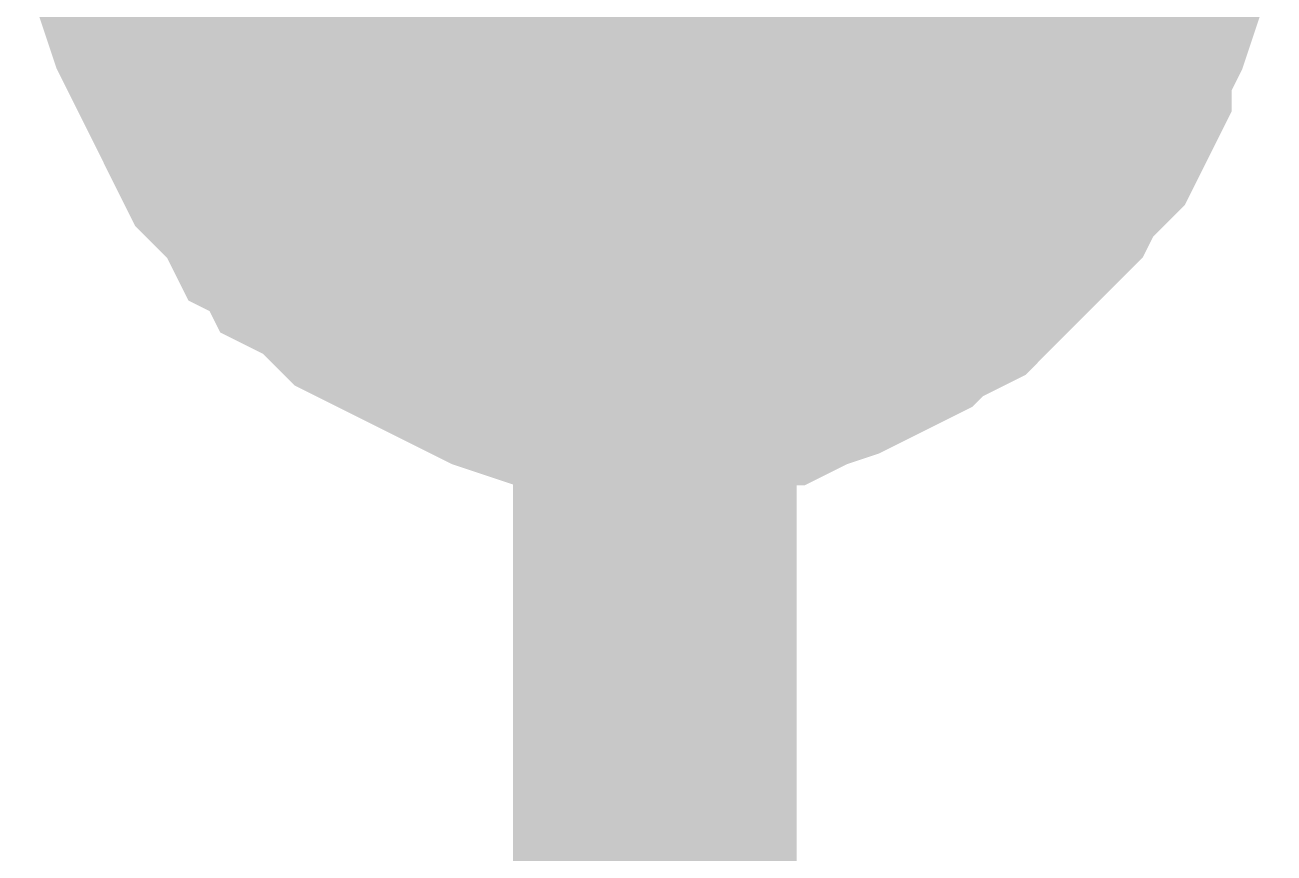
# Model space of a CAD drawing. Header units: inches. Extents: x 0 to 594, y 0 to 420.
# Drawn here: x 196.842 to 198.161, y 253.955 to 254.829 of the extents above; entities that cross this region are included whole.
import ezdxf

# ---------------------------------------------------------------- set-up
doc = ezdxf.new("R2010")
doc.units = ezdxf.units.IN
doc.layers.add('Sheet', color=255, linetype='Continuous')

msp = doc.modelspace()

# ---------------------------------------------------------------- linework, layer by layer
at = {"layer": 'Sheet'}
msp.add_lwpolyline([(197.246, 255, 0.508, 0.508, 1), (197.754, 255, 0.508, 0.508, 1)], format="xyseb", close=True, dxfattribs=at)
for points in [[(197.5072, 254.4817, 0.2997, 0.2997, 0), (197.4848, 254.4817, 0.2997, 0.2997, 0), (197.4512, 254.4817, 0.2997, 0.2997, 0), (197.4288, 254.4929, 0.2997, 0.2997, 0), (197.4064, 254.4929, 0.2997, 0.2997, 0), (197.3841, 254.4929, 0.2997, 0.2997, 0), (197.3505, 254.5041, 0.2997, 0.2997, 0), (197.3281, 254.5153, 0.2997, 0.2997, 0), (197.3057, 254.5265, 0.2997, 0.2997, 0), (197.2833, 254.5376, 0.2997, 0.2997, 0), (197.2609, 254.5488, 0.2997, 0.2997, 0), (197.2385, 254.56, 0.2997, 0.2997, 0), (197.2161, 254.5712, 0.2997, 0.2997, 0), (197.2049, 254.5824, 0.2997, 0.2997, 0), (197.1825, 254.6048, 0.2997, 0.2997, 0), (197.1601, 254.616, 0.2997, 0.2997, 0), (197.1489, 254.6384, 0.2997, 0.2997, 0), (197.1265, 254.6496, 0.2997, 0.2997, 0), (197.1153, 254.672, 0.2997, 0.2997, 0), (197.0929, 254.6944, 0.2997, 0.2997, 0), (197.0817, 254.7056, 0.2997, 0.2997, 0), (197.0705, 254.728, 0.2997, 0.2997, 0), (197.0593, 254.7504, 0.2997, 0.2997, 0), (197.0481, 254.7728, 0.2997, 0.2997, 0), (197.0369, 254.7952, 0.2997, 0.2997, 0), (197.0257, 254.8176, 0.2997, 0.2997, 0), (197.0145, 254.84, 0.2997, 0.2997, 0), (197.0033, 254.8736, 0.2997, 0.2997, 0), (197.0033, 254.896, 0.2997, 0.2997, 0), (197.0033, 254.9184, 0.2997, 0.2997, 0), (196.9921, 254.9408, 0.2997, 0.2997, 0), (196.9921, 254.9744, 0.2997, 0.2997, 0), (196.9921, 254.9968, 0.2997, 0.2997, 0)], [(197.5072, 254.4817, 0.2997, 0.2997, 0), (197.4848, 254.4817, 0.2997, 0.2997, 0), (197.4512, 254.4817, 0.2997, 0.2997, 0), (197.4288, 254.4929, 0.2997, 0.2997, 0), (197.4064, 254.4929, 0.2997, 0.2997, 0), (197.3841, 254.4929, 0.2997, 0.2997, 0), (197.3505, 254.5041, 0.2997, 0.2997, 0), (197.3281, 254.5153, 0.2997, 0.2997, 0), (197.3057, 254.5265, 0.2997, 0.2997, 0), (197.2833, 254.5376, 0.2997, 0.2997, 0), (197.2609, 254.5488, 0.2997, 0.2997, 0), (197.2385, 254.56, 0.2997, 0.2997, 0), (197.2161, 254.5712, 0.2997, 0.2997, 0), (197.2049, 254.5824, 0.2997, 0.2997, 0), (197.1825, 254.6048, 0.2997, 0.2997, 0), (197.1601, 254.616, 0.2997, 0.2997, 0), (197.1489, 254.6384, 0.2997, 0.2997, 0), (197.1265, 254.6496, 0.2997, 0.2997, 0), (197.1153, 254.672, 0.2997, 0.2997, 0), (197.0929, 254.6944, 0.2997, 0.2997, 0), (197.0817, 254.7056, 0.2997, 0.2997, 0), (197.0705, 254.728, 0.2997, 0.2997, 0), (197.0593, 254.7504, 0.2997, 0.2997, 0), (197.0481, 254.7728, 0.2997, 0.2997, 0), (197.0369, 254.7952, 0.2997, 0.2997, 0), (197.0257, 254.8176, 0.2997, 0.2997, 0), (197.0145, 254.84, 0.2997, 0.2997, 0), (197.0033, 254.8736, 0.2997, 0.2997, 0), (197.0033, 254.896, 0.2997, 0.2997, 0), (197.0033, 254.9184, 0.2997, 0.2997, 0), (196.9921, 254.9408, 0.2997, 0.2997, 0), (196.9921, 254.9744, 0.2997, 0.2997, 0), (196.9921, 254.9968, 0.2997, 0.2997, 0)], [(197.5072, 254.4817, 0.2997, 0.2997, 0), (197.4848, 254.4817, 0.2997, 0.2997, 0), (197.4512, 254.4817, 0.2997, 0.2997, 0), (197.4288, 254.4929, 0.2997, 0.2997, 0), (197.4064, 254.4929, 0.2997, 0.2997, 0), (197.3841, 254.4929, 0.2997, 0.2997, 0), (197.3505, 254.5041, 0.2997, 0.2997, 0), (197.3281, 254.5153, 0.2997, 0.2997, 0), (197.3057, 254.5265, 0.2997, 0.2997, 0), (197.2833, 254.5376, 0.2997, 0.2997, 0), (197.2609, 254.5488, 0.2997, 0.2997, 0), (197.2385, 254.56, 0.2997, 0.2997, 0), (197.2161, 254.5712, 0.2997, 0.2997, 0), (197.2049, 254.5824, 0.2997, 0.2997, 0), (197.1825, 254.6048, 0.2997, 0.2997, 0), (197.1601, 254.616, 0.2997, 0.2997, 0), (197.1489, 254.6384, 0.2997, 0.2997, 0), (197.1265, 254.6496, 0.2997, 0.2997, 0), (197.1153, 254.672, 0.2997, 0.2997, 0), (197.0929, 254.6944, 0.2997, 0.2997, 0), (197.0817, 254.7056, 0.2997, 0.2997, 0), (197.0705, 254.728, 0.2997, 0.2997, 0), (197.0593, 254.7504, 0.2997, 0.2997, 0), (197.0481, 254.7728, 0.2997, 0.2997, 0), (197.0369, 254.7952, 0.2997, 0.2997, 0), (197.0257, 254.8176, 0.2997, 0.2997, 0), (197.0145, 254.84, 0.2997, 0.2997, 0), (197.0033, 254.8736, 0.2997, 0.2997, 0), (197.0033, 254.896, 0.2997, 0.2997, 0), (197.0033, 254.9184, 0.2997, 0.2997, 0), (196.9921, 254.9408, 0.2997, 0.2997, 0), (196.9921, 254.9744, 0.2997, 0.2997, 0), (196.9921, 254.9968, 0.2997, 0.2997, 0)], [(197.5072, 254.4817, 0.2997, 0.2997, 0), (197.4848, 254.4817, 0.2997, 0.2997, 0), (197.4512, 254.4817, 0.2997, 0.2997, 0), (197.4288, 254.4929, 0.2997, 0.2997, 0), (197.4064, 254.4929, 0.2997, 0.2997, 0), (197.3841, 254.4929, 0.2997, 0.2997, 0), (197.3505, 254.5041, 0.2997, 0.2997, 0), (197.3281, 254.5153, 0.2997, 0.2997, 0), (197.3057, 254.5265, 0.2997, 0.2997, 0), (197.2833, 254.5376, 0.2997, 0.2997, 0), (197.2609, 254.5488, 0.2997, 0.2997, 0), (197.2385, 254.56, 0.2997, 0.2997, 0), (197.2161, 254.5712, 0.2997, 0.2997, 0), (197.2049, 254.5824, 0.2997, 0.2997, 0), (197.1825, 254.6048, 0.2997, 0.2997, 0), (197.1601, 254.616, 0.2997, 0.2997, 0), (197.1489, 254.6384, 0.2997, 0.2997, 0), (197.1265, 254.6496, 0.2997, 0.2997, 0), (197.1153, 254.672, 0.2997, 0.2997, 0), (197.0929, 254.6944, 0.2997, 0.2997, 0), (197.0817, 254.7056, 0.2997, 0.2997, 0), (197.0705, 254.728, 0.2997, 0.2997, 0), (197.0593, 254.7504, 0.2997, 0.2997, 0), (197.0481, 254.7728, 0.2997, 0.2997, 0), (197.0369, 254.7952, 0.2997, 0.2997, 0), (197.0257, 254.8176, 0.2997, 0.2997, 0), (197.0145, 254.84, 0.2997, 0.2997, 0), (197.0033, 254.8736, 0.2997, 0.2997, 0), (197.0033, 254.896, 0.2997, 0.2997, 0), (197.0033, 254.9184, 0.2997, 0.2997, 0), (196.9921, 254.9408, 0.2997, 0.2997, 0), (196.9921, 254.9744, 0.2997, 0.2997, 0), (196.9921, 254.9968, 0.2997, 0.2997, 0)], [(197.5072, 254.4817, 0.2997, 0.2997, 0), (197.4848, 254.4817, 0.2997, 0.2997, 0), (197.4512, 254.4817, 0.2997, 0.2997, 0), (197.4288, 254.4929, 0.2997, 0.2997, 0), (197.4064, 254.4929, 0.2997, 0.2997, 0), (197.3841, 254.4929, 0.2997, 0.2997, 0), (197.3505, 254.5041, 0.2997, 0.2997, 0), (197.3281, 254.5153, 0.2997, 0.2997, 0), (197.3057, 254.5265, 0.2997, 0.2997, 0), (197.2833, 254.5376, 0.2997, 0.2997, 0), (197.2609, 254.5488, 0.2997, 0.2997, 0), (197.2385, 254.56, 0.2997, 0.2997, 0), (197.2161, 254.5712, 0.2997, 0.2997, 0), (197.2049, 254.5824, 0.2997, 0.2997, 0), (197.1825, 254.6048, 0.2997, 0.2997, 0), (197.1601, 254.616, 0.2997, 0.2997, 0), (197.1489, 254.6384, 0.2997, 0.2997, 0), (197.1265, 254.6496, 0.2997, 0.2997, 0), (197.1153, 254.672, 0.2997, 0.2997, 0), (197.0929, 254.6944, 0.2997, 0.2997, 0), (197.0817, 254.7056, 0.2997, 0.2997, 0), (197.0705, 254.728, 0.2997, 0.2997, 0), (197.0593, 254.7504, 0.2997, 0.2997, 0), (197.0481, 254.7728, 0.2997, 0.2997, 0), (197.0369, 254.7952, 0.2997, 0.2997, 0), (197.0257, 254.8176, 0.2997, 0.2997, 0), (197.0145, 254.84, 0.2997, 0.2997, 0), (197.0033, 254.8736, 0.2997, 0.2997, 0), (197.0033, 254.896, 0.2997, 0.2997, 0), (197.0033, 254.9184, 0.2997, 0.2997, 0), (196.9921, 254.9408, 0.2997, 0.2997, 0), (196.9921, 254.9744, 0.2997, 0.2997, 0), (196.9921, 254.9968, 0.2997, 0.2997, 0)], [(197.5072, 254.4817, 0.2997, 0.2997, 0), (197.4848, 254.4817, 0.2997, 0.2997, 0), (197.4512, 254.4817, 0.2997, 0.2997, 0), (197.4288, 254.4929, 0.2997, 0.2997, 0), (197.4064, 254.4929, 0.2997, 0.2997, 0), (197.3841, 254.4929, 0.2997, 0.2997, 0), (197.3505, 254.5041, 0.2997, 0.2997, 0), (197.3281, 254.5153, 0.2997, 0.2997, 0), (197.3057, 254.5265, 0.2997, 0.2997, 0), (197.2833, 254.5376, 0.2997, 0.2997, 0), (197.2609, 254.5488, 0.2997, 0.2997, 0), (197.2385, 254.56, 0.2997, 0.2997, 0), (197.2161, 254.5712, 0.2997, 0.2997, 0), (197.2049, 254.5824, 0.2997, 0.2997, 0), (197.1825, 254.6048, 0.2997, 0.2997, 0), (197.1601, 254.616, 0.2997, 0.2997, 0), (197.1489, 254.6384, 0.2997, 0.2997, 0), (197.1265, 254.6496, 0.2997, 0.2997, 0), (197.1153, 254.672, 0.2997, 0.2997, 0), (197.0929, 254.6944, 0.2997, 0.2997, 0), (197.0817, 254.7056, 0.2997, 0.2997, 0), (197.0705, 254.728, 0.2997, 0.2997, 0), (197.0593, 254.7504, 0.2997, 0.2997, 0), (197.0481, 254.7728, 0.2997, 0.2997, 0), (197.0369, 254.7952, 0.2997, 0.2997, 0), (197.0257, 254.8176, 0.2997, 0.2997, 0), (197.0145, 254.84, 0.2997, 0.2997, 0), (197.0033, 254.8736, 0.2997, 0.2997, 0), (197.0033, 254.896, 0.2997, 0.2997, 0), (197.0033, 254.9184, 0.2997, 0.2997, 0), (196.9921, 254.9408, 0.2997, 0.2997, 0), (196.9921, 254.9744, 0.2997, 0.2997, 0), (196.9921, 254.9968, 0.2997, 0.2997, 0)], [(197.5072, 254.4817, 0.2997, 0.2997, 0), (197.4848, 254.4817, 0.2997, 0.2997, 0), (197.4512, 254.4817, 0.2997, 0.2997, 0), (197.4288, 254.4929, 0.2997, 0.2997, 0), (197.4064, 254.4929, 0.2997, 0.2997, 0), (197.3841, 254.4929, 0.2997, 0.2997, 0), (197.3505, 254.5041, 0.2997, 0.2997, 0), (197.3281, 254.5153, 0.2997, 0.2997, 0), (197.3057, 254.5265, 0.2997, 0.2997, 0), (197.2833, 254.5376, 0.2997, 0.2997, 0), (197.2609, 254.5488, 0.2997, 0.2997, 0), (197.2385, 254.56, 0.2997, 0.2997, 0), (197.2161, 254.5712, 0.2997, 0.2997, 0), (197.2049, 254.5824, 0.2997, 0.2997, 0), (197.1825, 254.6048, 0.2997, 0.2997, 0), (197.1601, 254.616, 0.2997, 0.2997, 0), (197.1489, 254.6384, 0.2997, 0.2997, 0), (197.1265, 254.6496, 0.2997, 0.2997, 0), (197.1153, 254.672, 0.2997, 0.2997, 0), (197.0929, 254.6944, 0.2997, 0.2997, 0), (197.0817, 254.7056, 0.2997, 0.2997, 0), (197.0705, 254.728, 0.2997, 0.2997, 0), (197.0593, 254.7504, 0.2997, 0.2997, 0), (197.0481, 254.7728, 0.2997, 0.2997, 0), (197.0369, 254.7952, 0.2997, 0.2997, 0), (197.0257, 254.8176, 0.2997, 0.2997, 0), (197.0145, 254.84, 0.2997, 0.2997, 0), (197.0033, 254.8736, 0.2997, 0.2997, 0), (197.0033, 254.896, 0.2997, 0.2997, 0), (197.0033, 254.9184, 0.2997, 0.2997, 0), (196.9921, 254.9408, 0.2997, 0.2997, 0), (196.9921, 254.9744, 0.2997, 0.2997, 0), (196.9921, 254.9968, 0.2997, 0.2997, 0)], [(198.0112, 254.9968, 0.2997, 0.2997, 0), (198.0112, 254.9744, 0.2997, 0.2997, 0), (198.0112, 254.9408, 0.2997, 0.2997, 0), (198, 254.9184, 0.2997, 0.2997, 0), (198, 254.896, 0.2997, 0.2997, 0), (198, 254.8736, 0.2997, 0.2997, 0), (197.9888, 254.84, 0.2997, 0.2997, 0), (197.9776, 254.8176, 0.2997, 0.2997, 0), (197.9664, 254.7952, 0.2997, 0.2997, 0), (197.9664, 254.7728, 0.2997, 0.2997, 0), (197.9552, 254.7504, 0.2997, 0.2997, 0), (197.944, 254.728, 0.2997, 0.2997, 0), (197.9216, 254.7056, 0.2997, 0.2997, 0), (197.9104, 254.6944, 0.2997, 0.2997, 0), (197.8992, 254.672, 0.2997, 0.2997, 0), (197.8768, 254.6496, 0.2997, 0.2997, 0), (197.8656, 254.6384, 0.2997, 0.2997, 0), (197.8432, 254.616, 0.2997, 0.2997, 0), (197.832, 254.6048, 0.2997, 0.2997, 0), (197.8096, 254.5824, 0.2997, 0.2997, 0), (197.7872, 254.5712, 0.2997, 0.2997, 0), (197.7648, 254.56, 0.2997, 0.2997, 0), (197.7536, 254.5488, 0.2997, 0.2997, 0), (197.7312, 254.5376, 0.2997, 0.2997, 0), (197.7088, 254.5265, 0.2997, 0.2997, 0), (197.6864, 254.5153, 0.2997, 0.2997, 0), (197.6528, 254.5041, 0.2997, 0.2997, 0), (197.6304, 254.4929, 0.2997, 0.2997, 0), (197.608, 254.4929, 0.2997, 0.2997, 0), (197.5856, 254.4929, 0.2997, 0.2997, 0), (197.5632, 254.4817, 0.2997, 0.2997, 0), (197.5296, 254.4817, 0.2997, 0.2997, 0), (197.5072, 254.4817, 0.2997, 0.2997, 0)], [(198.0112, 254.9968, 0.2997, 0.2997, 0), (198.0112, 254.9744, 0.2997, 0.2997, 0), (198.0112, 254.9408, 0.2997, 0.2997, 0), (198, 254.9184, 0.2997, 0.2997, 0), (198, 254.896, 0.2997, 0.2997, 0), (198, 254.8736, 0.2997, 0.2997, 0), (197.9888, 254.84, 0.2997, 0.2997, 0), (197.9776, 254.8176, 0.2997, 0.2997, 0), (197.9664, 254.7952, 0.2997, 0.2997, 0), (197.9664, 254.7728, 0.2997, 0.2997, 0), (197.9552, 254.7504, 0.2997, 0.2997, 0), (197.944, 254.728, 0.2997, 0.2997, 0), (197.9216, 254.7056, 0.2997, 0.2997, 0), (197.9104, 254.6944, 0.2997, 0.2997, 0), (197.8992, 254.672, 0.2997, 0.2997, 0), (197.8768, 254.6496, 0.2997, 0.2997, 0), (197.8656, 254.6384, 0.2997, 0.2997, 0), (197.8432, 254.616, 0.2997, 0.2997, 0), (197.832, 254.6048, 0.2997, 0.2997, 0), (197.8096, 254.5824, 0.2997, 0.2997, 0), (197.7872, 254.5712, 0.2997, 0.2997, 0), (197.7648, 254.56, 0.2997, 0.2997, 0), (197.7536, 254.5488, 0.2997, 0.2997, 0), (197.7312, 254.5376, 0.2997, 0.2997, 0), (197.7088, 254.5265, 0.2997, 0.2997, 0), (197.6864, 254.5153, 0.2997, 0.2997, 0), (197.6528, 254.5041, 0.2997, 0.2997, 0), (197.6304, 254.4929, 0.2997, 0.2997, 0), (197.608, 254.4929, 0.2997, 0.2997, 0), (197.5856, 254.4929, 0.2997, 0.2997, 0), (197.5632, 254.4817, 0.2997, 0.2997, 0), (197.5296, 254.4817, 0.2997, 0.2997, 0), (197.5072, 254.4817, 0.2997, 0.2997, 0)], [(198.0112, 254.9968, 0.2997, 0.2997, 0), (198.0112, 254.9744, 0.2997, 0.2997, 0), (198.0112, 254.9408, 0.2997, 0.2997, 0), (198, 254.9184, 0.2997, 0.2997, 0), (198, 254.896, 0.2997, 0.2997, 0), (198, 254.8736, 0.2997, 0.2997, 0), (197.9888, 254.84, 0.2997, 0.2997, 0), (197.9776, 254.8176, 0.2997, 0.2997, 0), (197.9664, 254.7952, 0.2997, 0.2997, 0), (197.9664, 254.7728, 0.2997, 0.2997, 0), (197.9552, 254.7504, 0.2997, 0.2997, 0), (197.944, 254.728, 0.2997, 0.2997, 0), (197.9216, 254.7056, 0.2997, 0.2997, 0), (197.9104, 254.6944, 0.2997, 0.2997, 0), (197.8992, 254.672, 0.2997, 0.2997, 0), (197.8768, 254.6496, 0.2997, 0.2997, 0), (197.8656, 254.6384, 0.2997, 0.2997, 0), (197.8432, 254.616, 0.2997, 0.2997, 0), (197.832, 254.6048, 0.2997, 0.2997, 0), (197.8096, 254.5824, 0.2997, 0.2997, 0), (197.7872, 254.5712, 0.2997, 0.2997, 0), (197.7648, 254.56, 0.2997, 0.2997, 0), (197.7536, 254.5488, 0.2997, 0.2997, 0), (197.7312, 254.5376, 0.2997, 0.2997, 0), (197.7088, 254.5265, 0.2997, 0.2997, 0), (197.6864, 254.5153, 0.2997, 0.2997, 0), (197.6528, 254.5041, 0.2997, 0.2997, 0), (197.6304, 254.4929, 0.2997, 0.2997, 0), (197.608, 254.4929, 0.2997, 0.2997, 0), (197.5856, 254.4929, 0.2997, 0.2997, 0), (197.5632, 254.4817, 0.2997, 0.2997, 0), (197.5296, 254.4817, 0.2997, 0.2997, 0), (197.5072, 254.4817, 0.2997, 0.2997, 0)], [(197.5072, 254.9968, 0.2997, 0.2997, 0), (197.5072, 249.9909, 0.2997, 0.2997, 0)], [(198.0112, 254.9968, 0.2997, 0.2997, 0), (198.0112, 254.9744, 0.2997, 0.2997, 0), (198.0112, 254.9408, 0.2997, 0.2997, 0), (198, 254.9184, 0.2997, 0.2997, 0), (198, 254.896, 0.2997, 0.2997, 0), (198, 254.8736, 0.2997, 0.2997, 0), (197.9888, 254.84, 0.2997, 0.2997, 0), (197.9776, 254.8176, 0.2997, 0.2997, 0), (197.9664, 254.7952, 0.2997, 0.2997, 0), (197.9664, 254.7728, 0.2997, 0.2997, 0), (197.9552, 254.7504, 0.2997, 0.2997, 0), (197.944, 254.728, 0.2997, 0.2997, 0), (197.9216, 254.7056, 0.2997, 0.2997, 0), (197.9104, 254.6944, 0.2997, 0.2997, 0), (197.8992, 254.672, 0.2997, 0.2997, 0), (197.8768, 254.6496, 0.2997, 0.2997, 0), (197.8656, 254.6384, 0.2997, 0.2997, 0), (197.8432, 254.616, 0.2997, 0.2997, 0), (197.832, 254.6048, 0.2997, 0.2997, 0), (197.8096, 254.5824, 0.2997, 0.2997, 0), (197.7872, 254.5712, 0.2997, 0.2997, 0), (197.7648, 254.56, 0.2997, 0.2997, 0), (197.7536, 254.5488, 0.2997, 0.2997, 0), (197.7312, 254.5376, 0.2997, 0.2997, 0), (197.7088, 254.5265, 0.2997, 0.2997, 0), (197.6864, 254.5153, 0.2997, 0.2997, 0), (197.6528, 254.5041, 0.2997, 0.2997, 0), (197.6304, 254.4929, 0.2997, 0.2997, 0), (197.608, 254.4929, 0.2997, 0.2997, 0), (197.5856, 254.4929, 0.2997, 0.2997, 0), (197.5632, 254.4817, 0.2997, 0.2997, 0), (197.5296, 254.4817, 0.2997, 0.2997, 0), (197.5072, 254.4817, 0.2997, 0.2997, 0)], [(198.0112, 254.9968, 0.2997, 0.2997, 0), (198.0112, 254.9744, 0.2997, 0.2997, 0), (198.0112, 254.9408, 0.2997, 0.2997, 0), (198, 254.9184, 0.2997, 0.2997, 0), (198, 254.896, 0.2997, 0.2997, 0), (198, 254.8736, 0.2997, 0.2997, 0), (197.9888, 254.84, 0.2997, 0.2997, 0), (197.9776, 254.8176, 0.2997, 0.2997, 0), (197.9664, 254.7952, 0.2997, 0.2997, 0), (197.9664, 254.7728, 0.2997, 0.2997, 0), (197.9552, 254.7504, 0.2997, 0.2997, 0), (197.944, 254.728, 0.2997, 0.2997, 0), (197.9216, 254.7056, 0.2997, 0.2997, 0), (197.9104, 254.6944, 0.2997, 0.2997, 0), (197.8992, 254.672, 0.2997, 0.2997, 0), (197.8768, 254.6496, 0.2997, 0.2997, 0), (197.8656, 254.6384, 0.2997, 0.2997, 0), (197.8432, 254.616, 0.2997, 0.2997, 0), (197.832, 254.6048, 0.2997, 0.2997, 0), (197.8096, 254.5824, 0.2997, 0.2997, 0), (197.7872, 254.5712, 0.2997, 0.2997, 0), (197.7648, 254.56, 0.2997, 0.2997, 0), (197.7536, 254.5488, 0.2997, 0.2997, 0), (197.7312, 254.5376, 0.2997, 0.2997, 0), (197.7088, 254.5265, 0.2997, 0.2997, 0), (197.6864, 254.5153, 0.2997, 0.2997, 0), (197.6528, 254.5041, 0.2997, 0.2997, 0), (197.6304, 254.4929, 0.2997, 0.2997, 0), (197.608, 254.4929, 0.2997, 0.2997, 0), (197.5856, 254.4929, 0.2997, 0.2997, 0), (197.5632, 254.4817, 0.2997, 0.2997, 0), (197.5296, 254.4817, 0.2997, 0.2997, 0), (197.5072, 254.4817, 0.2997, 0.2997, 0)], [(198.0112, 254.9968, 0.2997, 0.2997, 0), (198.0112, 254.9744, 0.2997, 0.2997, 0), (198.0112, 254.9408, 0.2997, 0.2997, 0), (198, 254.9184, 0.2997, 0.2997, 0), (198, 254.896, 0.2997, 0.2997, 0), (198, 254.8736, 0.2997, 0.2997, 0), (197.9888, 254.84, 0.2997, 0.2997, 0), (197.9776, 254.8176, 0.2997, 0.2997, 0), (197.9664, 254.7952, 0.2997, 0.2997, 0), (197.9664, 254.7728, 0.2997, 0.2997, 0), (197.9552, 254.7504, 0.2997, 0.2997, 0), (197.944, 254.728, 0.2997, 0.2997, 0), (197.9216, 254.7056, 0.2997, 0.2997, 0), (197.9104, 254.6944, 0.2997, 0.2997, 0), (197.8992, 254.672, 0.2997, 0.2997, 0), (197.8768, 254.6496, 0.2997, 0.2997, 0), (197.8656, 254.6384, 0.2997, 0.2997, 0), (197.8432, 254.616, 0.2997, 0.2997, 0), (197.832, 254.6048, 0.2997, 0.2997, 0), (197.8096, 254.5824, 0.2997, 0.2997, 0), (197.7872, 254.5712, 0.2997, 0.2997, 0), (197.7648, 254.56, 0.2997, 0.2997, 0), (197.7536, 254.5488, 0.2997, 0.2997, 0), (197.7312, 254.5376, 0.2997, 0.2997, 0), (197.7088, 254.5265, 0.2997, 0.2997, 0), (197.6864, 254.5153, 0.2997, 0.2997, 0), (197.6528, 254.5041, 0.2997, 0.2997, 0), (197.6304, 254.4929, 0.2997, 0.2997, 0), (197.608, 254.4929, 0.2997, 0.2997, 0), (197.5856, 254.4929, 0.2997, 0.2997, 0), (197.5632, 254.4817, 0.2997, 0.2997, 0), (197.5296, 254.4817, 0.2997, 0.2997, 0), (197.5072, 254.4817, 0.2997, 0.2997, 0)], [(198.0112, 254.9968, 0.2997, 0.2997, 0), (198.0112, 254.9744, 0.2997, 0.2997, 0), (198.0112, 254.9408, 0.2997, 0.2997, 0), (198, 254.9184, 0.2997, 0.2997, 0), (198, 254.896, 0.2997, 0.2997, 0), (198, 254.8736, 0.2997, 0.2997, 0), (197.9888, 254.84, 0.2997, 0.2997, 0), (197.9776, 254.8176, 0.2997, 0.2997, 0), (197.9664, 254.7952, 0.2997, 0.2997, 0), (197.9664, 254.7728, 0.2997, 0.2997, 0), (197.9552, 254.7504, 0.2997, 0.2997, 0), (197.944, 254.728, 0.2997, 0.2997, 0), (197.9216, 254.7056, 0.2997, 0.2997, 0), (197.9104, 254.6944, 0.2997, 0.2997, 0), (197.8992, 254.672, 0.2997, 0.2997, 0), (197.8768, 254.6496, 0.2997, 0.2997, 0), (197.8656, 254.6384, 0.2997, 0.2997, 0), (197.8432, 254.616, 0.2997, 0.2997, 0), (197.832, 254.6048, 0.2997, 0.2997, 0), (197.8096, 254.5824, 0.2997, 0.2997, 0), (197.7872, 254.5712, 0.2997, 0.2997, 0), (197.7648, 254.56, 0.2997, 0.2997, 0), (197.7536, 254.5488, 0.2997, 0.2997, 0), (197.7312, 254.5376, 0.2997, 0.2997, 0), (197.7088, 254.5265, 0.2997, 0.2997, 0), (197.6864, 254.5153, 0.2997, 0.2997, 0), (197.6528, 254.5041, 0.2997, 0.2997, 0), (197.6304, 254.4929, 0.2997, 0.2997, 0), (197.608, 254.4929, 0.2997, 0.2997, 0), (197.5856, 254.4929, 0.2997, 0.2997, 0), (197.5632, 254.4817, 0.2997, 0.2997, 0), (197.5296, 254.4817, 0.2997, 0.2997, 0), (197.5072, 254.4817, 0.2997, 0.2997, 0)], [(197.5072, 254.4817, 0.0991, 0.0991, 0), (197.4848, 254.4817, 0.0991, 0.0991, 0), (197.4512, 254.4817, 0.0991, 0.0991, 0), (197.4288, 254.4929, 0.0991, 0.0991, 0), (197.4064, 254.4929, 0.0991, 0.0991, 0), (197.3841, 254.4929, 0.0991, 0.0991, 0), (197.3505, 254.5041, 0.0991, 0.0991, 0), (197.3281, 254.5153, 0.0991, 0.0991, 0), (197.3057, 254.5265, 0.0991, 0.0991, 0), (197.2833, 254.5376, 0.0991, 0.0991, 0), (197.2609, 254.5488, 0.0991, 0.0991, 0), (197.2385, 254.56, 0.0991, 0.0991, 0), (197.2161, 254.5712, 0.0991, 0.0991, 0), (197.2049, 254.5824, 0.0991, 0.0991, 0), (197.1825, 254.6048, 0.0991, 0.0991, 0), (197.1601, 254.616, 0.0991, 0.0991, 0), (197.1489, 254.6384, 0.0991, 0.0991, 0), (197.1265, 254.6496, 0.0991, 0.0991, 0), (197.1153, 254.672, 0.0991, 0.0991, 0), (197.0929, 254.6944, 0.0991, 0.0991, 0), (197.0817, 254.7056, 0.0991, 0.0991, 0), (197.0705, 254.728, 0.0991, 0.0991, 0), (197.0593, 254.7504, 0.0991, 0.0991, 0), (197.0481, 254.7728, 0.0991, 0.0991, 0), (197.0369, 254.7952, 0.0991, 0.0991, 0), (197.0257, 254.8176, 0.0991, 0.0991, 0), (197.0145, 254.84, 0.0991, 0.0991, 0), (197.0033, 254.8736, 0.0991, 0.0991, 0), (197.0033, 254.896, 0.0991, 0.0991, 0)], [(197.5072, 254.4817, 0.0991, 0.0991, 0), (197.4848, 254.4817, 0.0991, 0.0991, 0), (197.4512, 254.4817, 0.0991, 0.0991, 0), (197.4288, 254.4929, 0.0991, 0.0991, 0), (197.4064, 254.4929, 0.0991, 0.0991, 0), (197.3841, 254.4929, 0.0991, 0.0991, 0), (197.3505, 254.5041, 0.0991, 0.0991, 0), (197.3281, 254.5153, 0.0991, 0.0991, 0), (197.3057, 254.5265, 0.0991, 0.0991, 0), (197.2833, 254.5376, 0.0991, 0.0991, 0), (197.2609, 254.5488, 0.0991, 0.0991, 0), (197.2385, 254.56, 0.0991, 0.0991, 0), (197.2161, 254.5712, 0.0991, 0.0991, 0), (197.2049, 254.5824, 0.0991, 0.0991, 0), (197.1825, 254.6048, 0.0991, 0.0991, 0), (197.1601, 254.616, 0.0991, 0.0991, 0), (197.1489, 254.6384, 0.0991, 0.0991, 0), (197.1265, 254.6496, 0.0991, 0.0991, 0), (197.1153, 254.672, 0.0991, 0.0991, 0), (197.0929, 254.6944, 0.0991, 0.0991, 0), (197.0817, 254.7056, 0.0991, 0.0991, 0), (197.0705, 254.728, 0.0991, 0.0991, 0), (197.0593, 254.7504, 0.0991, 0.0991, 0), (197.0481, 254.7728, 0.0991, 0.0991, 0), (197.0369, 254.7952, 0.0991, 0.0991, 0), (197.0257, 254.8176, 0.0991, 0.0991, 0), (197.0145, 254.84, 0.0991, 0.0991, 0), (197.0033, 254.8736, 0.0991, 0.0991, 0), (197.0033, 254.896, 0.0991, 0.0991, 0)], [(197.5072, 254.4817, 0.0991, 0.0991, 0), (197.4848, 254.4817, 0.0991, 0.0991, 0), (197.4512, 254.4817, 0.0991, 0.0991, 0), (197.4288, 254.4929, 0.0991, 0.0991, 0), (197.4064, 254.4929, 0.0991, 0.0991, 0), (197.3841, 254.4929, 0.0991, 0.0991, 0), (197.3505, 254.5041, 0.0991, 0.0991, 0), (197.3281, 254.5153, 0.0991, 0.0991, 0), (197.3057, 254.5265, 0.0991, 0.0991, 0), (197.2833, 254.5376, 0.0991, 0.0991, 0), (197.2609, 254.5488, 0.0991, 0.0991, 0), (197.2385, 254.56, 0.0991, 0.0991, 0), (197.2161, 254.5712, 0.0991, 0.0991, 0), (197.2049, 254.5824, 0.0991, 0.0991, 0), (197.1825, 254.6048, 0.0991, 0.0991, 0), (197.1601, 254.616, 0.0991, 0.0991, 0), (197.1489, 254.6384, 0.0991, 0.0991, 0), (197.1265, 254.6496, 0.0991, 0.0991, 0), (197.1153, 254.672, 0.0991, 0.0991, 0), (197.0929, 254.6944, 0.0991, 0.0991, 0), (197.0817, 254.7056, 0.0991, 0.0991, 0), (197.0705, 254.728, 0.0991, 0.0991, 0), (197.0593, 254.7504, 0.0991, 0.0991, 0), (197.0481, 254.7728, 0.0991, 0.0991, 0), (197.0369, 254.7952, 0.0991, 0.0991, 0), (197.0257, 254.8176, 0.0991, 0.0991, 0), (197.0145, 254.84, 0.0991, 0.0991, 0), (197.0033, 254.8736, 0.0991, 0.0991, 0), (197.0033, 254.896, 0.0991, 0.0991, 0)], [(197.5072, 254.4817, 0.0991, 0.0991, 0), (197.4848, 254.4817, 0.0991, 0.0991, 0), (197.4512, 254.4817, 0.0991, 0.0991, 0), (197.4288, 254.4929, 0.0991, 0.0991, 0), (197.4064, 254.4929, 0.0991, 0.0991, 0), (197.3841, 254.4929, 0.0991, 0.0991, 0), (197.3505, 254.5041, 0.0991, 0.0991, 0), (197.3281, 254.5153, 0.0991, 0.0991, 0), (197.3057, 254.5265, 0.0991, 0.0991, 0), (197.2833, 254.5376, 0.0991, 0.0991, 0), (197.2609, 254.5488, 0.0991, 0.0991, 0), (197.2385, 254.56, 0.0991, 0.0991, 0), (197.2161, 254.5712, 0.0991, 0.0991, 0), (197.2049, 254.5824, 0.0991, 0.0991, 0), (197.1825, 254.6048, 0.0991, 0.0991, 0), (197.1601, 254.616, 0.0991, 0.0991, 0), (197.1489, 254.6384, 0.0991, 0.0991, 0), (197.1265, 254.6496, 0.0991, 0.0991, 0), (197.1153, 254.672, 0.0991, 0.0991, 0), (197.0929, 254.6944, 0.0991, 0.0991, 0), (197.0817, 254.7056, 0.0991, 0.0991, 0), (197.0705, 254.728, 0.0991, 0.0991, 0), (197.0593, 254.7504, 0.0991, 0.0991, 0), (197.0481, 254.7728, 0.0991, 0.0991, 0), (197.0369, 254.7952, 0.0991, 0.0991, 0), (197.0257, 254.8176, 0.0991, 0.0991, 0), (197.0145, 254.84, 0.0991, 0.0991, 0), (197.0033, 254.8736, 0.0991, 0.0991, 0), (197.0033, 254.896, 0.0991, 0.0991, 0)], [(197.5072, 254.4817, 0.0991, 0.0991, 0), (197.4848, 254.4817, 0.0991, 0.0991, 0), (197.4512, 254.4817, 0.0991, 0.0991, 0), (197.4288, 254.4929, 0.0991, 0.0991, 0), (197.4064, 254.4929, 0.0991, 0.0991, 0), (197.3841, 254.4929, 0.0991, 0.0991, 0), (197.3505, 254.5041, 0.0991, 0.0991, 0), (197.3281, 254.5153, 0.0991, 0.0991, 0), (197.3057, 254.5265, 0.0991, 0.0991, 0), (197.2833, 254.5376, 0.0991, 0.0991, 0), (197.2609, 254.5488, 0.0991, 0.0991, 0), (197.2385, 254.56, 0.0991, 0.0991, 0), (197.2161, 254.5712, 0.0991, 0.0991, 0), (197.2049, 254.5824, 0.0991, 0.0991, 0), (197.1825, 254.6048, 0.0991, 0.0991, 0), (197.1601, 254.616, 0.0991, 0.0991, 0), (197.1489, 254.6384, 0.0991, 0.0991, 0), (197.1265, 254.6496, 0.0991, 0.0991, 0), (197.1153, 254.672, 0.0991, 0.0991, 0), (197.0929, 254.6944, 0.0991, 0.0991, 0), (197.0817, 254.7056, 0.0991, 0.0991, 0), (197.0705, 254.728, 0.0991, 0.0991, 0), (197.0593, 254.7504, 0.0991, 0.0991, 0), (197.0481, 254.7728, 0.0991, 0.0991, 0), (197.0369, 254.7952, 0.0991, 0.0991, 0), (197.0257, 254.8176, 0.0991, 0.0991, 0), (197.0145, 254.84, 0.0991, 0.0991, 0), (197.0033, 254.8736, 0.0991, 0.0991, 0), (197.0033, 254.896, 0.0991, 0.0991, 0)], [(197.5072, 254.4817, 0.0991, 0.0991, 0), (197.4848, 254.4817, 0.0991, 0.0991, 0), (197.4512, 254.4817, 0.0991, 0.0991, 0), (197.4288, 254.4929, 0.0991, 0.0991, 0), (197.4064, 254.4929, 0.0991, 0.0991, 0), (197.3841, 254.4929, 0.0991, 0.0991, 0), (197.3505, 254.5041, 0.0991, 0.0991, 0), (197.3281, 254.5153, 0.0991, 0.0991, 0), (197.3057, 254.5265, 0.0991, 0.0991, 0), (197.2833, 254.5376, 0.0991, 0.0991, 0), (197.2609, 254.5488, 0.0991, 0.0991, 0), (197.2385, 254.56, 0.0991, 0.0991, 0), (197.2161, 254.5712, 0.0991, 0.0991, 0), (197.2049, 254.5824, 0.0991, 0.0991, 0), (197.1825, 254.6048, 0.0991, 0.0991, 0), (197.1601, 254.616, 0.0991, 0.0991, 0), (197.1489, 254.6384, 0.0991, 0.0991, 0), (197.1265, 254.6496, 0.0991, 0.0991, 0), (197.1153, 254.672, 0.0991, 0.0991, 0), (197.0929, 254.6944, 0.0991, 0.0991, 0), (197.0817, 254.7056, 0.0991, 0.0991, 0), (197.0705, 254.728, 0.0991, 0.0991, 0), (197.0593, 254.7504, 0.0991, 0.0991, 0), (197.0481, 254.7728, 0.0991, 0.0991, 0), (197.0369, 254.7952, 0.0991, 0.0991, 0), (197.0257, 254.8176, 0.0991, 0.0991, 0), (197.0145, 254.84, 0.0991, 0.0991, 0), (197.0033, 254.8736, 0.0991, 0.0991, 0), (197.0033, 254.896, 0.0991, 0.0991, 0)], [(197.5072, 254.4817, 0.0991, 0.0991, 0), (197.4848, 254.4817, 0.0991, 0.0991, 0), (197.4512, 254.4817, 0.0991, 0.0991, 0), (197.4288, 254.4929, 0.0991, 0.0991, 0), (197.4064, 254.4929, 0.0991, 0.0991, 0), (197.3841, 254.4929, 0.0991, 0.0991, 0), (197.3505, 254.5041, 0.0991, 0.0991, 0), (197.3281, 254.5153, 0.0991, 0.0991, 0), (197.3057, 254.5265, 0.0991, 0.0991, 0), (197.2833, 254.5376, 0.0991, 0.0991, 0), (197.2609, 254.5488, 0.0991, 0.0991, 0), (197.2385, 254.56, 0.0991, 0.0991, 0), (197.2161, 254.5712, 0.0991, 0.0991, 0), (197.2049, 254.5824, 0.0991, 0.0991, 0), (197.1825, 254.6048, 0.0991, 0.0991, 0), (197.1601, 254.616, 0.0991, 0.0991, 0), (197.1489, 254.6384, 0.0991, 0.0991, 0), (197.1265, 254.6496, 0.0991, 0.0991, 0), (197.1153, 254.672, 0.0991, 0.0991, 0), (197.0929, 254.6944, 0.0991, 0.0991, 0), (197.0817, 254.7056, 0.0991, 0.0991, 0), (197.0705, 254.728, 0.0991, 0.0991, 0), (197.0593, 254.7504, 0.0991, 0.0991, 0), (197.0481, 254.7728, 0.0991, 0.0991, 0), (197.0369, 254.7952, 0.0991, 0.0991, 0), (197.0257, 254.8176, 0.0991, 0.0991, 0), (197.0145, 254.84, 0.0991, 0.0991, 0), (197.0033, 254.8736, 0.0991, 0.0991, 0), (197.0033, 254.896, 0.0991, 0.0991, 0)], [(198, 254.896, 0.0991, 0.0991, 0), (198, 254.8736, 0.0991, 0.0991, 0), (197.9888, 254.84, 0.0991, 0.0991, 0), (197.9776, 254.8176, 0.0991, 0.0991, 0), (197.9664, 254.7952, 0.0991, 0.0991, 0), (197.9664, 254.7728, 0.0991, 0.0991, 0), (197.9552, 254.7504, 0.0991, 0.0991, 0), (197.944, 254.728, 0.0991, 0.0991, 0), (197.9216, 254.7056, 0.0991, 0.0991, 0), (197.9104, 254.6944, 0.0991, 0.0991, 0), (197.8992, 254.672, 0.0991, 0.0991, 0), (197.8768, 254.6496, 0.0991, 0.0991, 0), (197.8656, 254.6384, 0.0991, 0.0991, 0), (197.8432, 254.616, 0.0991, 0.0991, 0), (197.832, 254.6048, 0.0991, 0.0991, 0), (197.8096, 254.5824, 0.0991, 0.0991, 0), (197.7872, 254.5712, 0.0991, 0.0991, 0), (197.7648, 254.56, 0.0991, 0.0991, 0), (197.7536, 254.5488, 0.0991, 0.0991, 0), (197.7312, 254.5376, 0.0991, 0.0991, 0), (197.7088, 254.5265, 0.0991, 0.0991, 0), (197.6864, 254.5153, 0.0991, 0.0991, 0), (197.6528, 254.5041, 0.0991, 0.0991, 0), (197.6304, 254.4929, 0.0991, 0.0991, 0), (197.608, 254.4929, 0.0991, 0.0991, 0), (197.5856, 254.4929, 0.0991, 0.0991, 0), (197.5632, 254.4817, 0.0991, 0.0991, 0), (197.5296, 254.4817, 0.0991, 0.0991, 0), (197.5072, 254.4817, 0.0991, 0.0991, 0)], [(198, 254.896, 0.0991, 0.0991, 0), (198, 254.8736, 0.0991, 0.0991, 0), (197.9888, 254.84, 0.0991, 0.0991, 0), (197.9776, 254.8176, 0.0991, 0.0991, 0), (197.9664, 254.7952, 0.0991, 0.0991, 0), (197.9664, 254.7728, 0.0991, 0.0991, 0), (197.9552, 254.7504, 0.0991, 0.0991, 0), (197.944, 254.728, 0.0991, 0.0991, 0), (197.9216, 254.7056, 0.0991, 0.0991, 0), (197.9104, 254.6944, 0.0991, 0.0991, 0), (197.8992, 254.672, 0.0991, 0.0991, 0), (197.8768, 254.6496, 0.0991, 0.0991, 0), (197.8656, 254.6384, 0.0991, 0.0991, 0), (197.8432, 254.616, 0.0991, 0.0991, 0), (197.832, 254.6048, 0.0991, 0.0991, 0), (197.8096, 254.5824, 0.0991, 0.0991, 0), (197.7872, 254.5712, 0.0991, 0.0991, 0), (197.7648, 254.56, 0.0991, 0.0991, 0), (197.7536, 254.5488, 0.0991, 0.0991, 0), (197.7312, 254.5376, 0.0991, 0.0991, 0), (197.7088, 254.5265, 0.0991, 0.0991, 0), (197.6864, 254.5153, 0.0991, 0.0991, 0), (197.6528, 254.5041, 0.0991, 0.0991, 0), (197.6304, 254.4929, 0.0991, 0.0991, 0), (197.608, 254.4929, 0.0991, 0.0991, 0), (197.5856, 254.4929, 0.0991, 0.0991, 0), (197.5632, 254.4817, 0.0991, 0.0991, 0), (197.5296, 254.4817, 0.0991, 0.0991, 0), (197.5072, 254.4817, 0.0991, 0.0991, 0)], [(198, 254.896, 0.0991, 0.0991, 0), (198, 254.8736, 0.0991, 0.0991, 0), (197.9888, 254.84, 0.0991, 0.0991, 0), (197.9776, 254.8176, 0.0991, 0.0991, 0), (197.9664, 254.7952, 0.0991, 0.0991, 0), (197.9664, 254.7728, 0.0991, 0.0991, 0), (197.9552, 254.7504, 0.0991, 0.0991, 0), (197.944, 254.728, 0.0991, 0.0991, 0), (197.9216, 254.7056, 0.0991, 0.0991, 0), (197.9104, 254.6944, 0.0991, 0.0991, 0), (197.8992, 254.672, 0.0991, 0.0991, 0), (197.8768, 254.6496, 0.0991, 0.0991, 0), (197.8656, 254.6384, 0.0991, 0.0991, 0), (197.8432, 254.616, 0.0991, 0.0991, 0), (197.832, 254.6048, 0.0991, 0.0991, 0), (197.8096, 254.5824, 0.0991, 0.0991, 0), (197.7872, 254.5712, 0.0991, 0.0991, 0), (197.7648, 254.56, 0.0991, 0.0991, 0), (197.7536, 254.5488, 0.0991, 0.0991, 0), (197.7312, 254.5376, 0.0991, 0.0991, 0), (197.7088, 254.5265, 0.0991, 0.0991, 0), (197.6864, 254.5153, 0.0991, 0.0991, 0), (197.6528, 254.5041, 0.0991, 0.0991, 0), (197.6304, 254.4929, 0.0991, 0.0991, 0), (197.608, 254.4929, 0.0991, 0.0991, 0), (197.5856, 254.4929, 0.0991, 0.0991, 0), (197.5632, 254.4817, 0.0991, 0.0991, 0), (197.5296, 254.4817, 0.0991, 0.0991, 0), (197.5072, 254.4817, 0.0991, 0.0991, 0)], [(198, 254.896, 0.0991, 0.0991, 0), (198, 254.8736, 0.0991, 0.0991, 0), (197.9888, 254.84, 0.0991, 0.0991, 0), (197.9776, 254.8176, 0.0991, 0.0991, 0), (197.9664, 254.7952, 0.0991, 0.0991, 0), (197.9664, 254.7728, 0.0991, 0.0991, 0), (197.9552, 254.7504, 0.0991, 0.0991, 0), (197.944, 254.728, 0.0991, 0.0991, 0), (197.9216, 254.7056, 0.0991, 0.0991, 0), (197.9104, 254.6944, 0.0991, 0.0991, 0), (197.8992, 254.672, 0.0991, 0.0991, 0), (197.8768, 254.6496, 0.0991, 0.0991, 0), (197.8656, 254.6384, 0.0991, 0.0991, 0), (197.8432, 254.616, 0.0991, 0.0991, 0), (197.832, 254.6048, 0.0991, 0.0991, 0), (197.8096, 254.5824, 0.0991, 0.0991, 0), (197.7872, 254.5712, 0.0991, 0.0991, 0), (197.7648, 254.56, 0.0991, 0.0991, 0), (197.7536, 254.5488, 0.0991, 0.0991, 0), (197.7312, 254.5376, 0.0991, 0.0991, 0), (197.7088, 254.5265, 0.0991, 0.0991, 0), (197.6864, 254.5153, 0.0991, 0.0991, 0), (197.6528, 254.5041, 0.0991, 0.0991, 0), (197.6304, 254.4929, 0.0991, 0.0991, 0), (197.608, 254.4929, 0.0991, 0.0991, 0), (197.5856, 254.4929, 0.0991, 0.0991, 0), (197.5632, 254.4817, 0.0991, 0.0991, 0), (197.5296, 254.4817, 0.0991, 0.0991, 0), (197.5072, 254.4817, 0.0991, 0.0991, 0)], [(198, 254.896, 0.0991, 0.0991, 0), (198, 254.8736, 0.0991, 0.0991, 0), (197.9888, 254.84, 0.0991, 0.0991, 0), (197.9776, 254.8176, 0.0991, 0.0991, 0), (197.9664, 254.7952, 0.0991, 0.0991, 0), (197.9664, 254.7728, 0.0991, 0.0991, 0), (197.9552, 254.7504, 0.0991, 0.0991, 0), (197.944, 254.728, 0.0991, 0.0991, 0), (197.9216, 254.7056, 0.0991, 0.0991, 0), (197.9104, 254.6944, 0.0991, 0.0991, 0), (197.8992, 254.672, 0.0991, 0.0991, 0), (197.8768, 254.6496, 0.0991, 0.0991, 0), (197.8656, 254.6384, 0.0991, 0.0991, 0), (197.8432, 254.616, 0.0991, 0.0991, 0), (197.832, 254.6048, 0.0991, 0.0991, 0), (197.8096, 254.5824, 0.0991, 0.0991, 0), (197.7872, 254.5712, 0.0991, 0.0991, 0), (197.7648, 254.56, 0.0991, 0.0991, 0), (197.7536, 254.5488, 0.0991, 0.0991, 0), (197.7312, 254.5376, 0.0991, 0.0991, 0), (197.7088, 254.5265, 0.0991, 0.0991, 0), (197.6864, 254.5153, 0.0991, 0.0991, 0), (197.6528, 254.5041, 0.0991, 0.0991, 0), (197.6304, 254.4929, 0.0991, 0.0991, 0), (197.608, 254.4929, 0.0991, 0.0991, 0), (197.5856, 254.4929, 0.0991, 0.0991, 0), (197.5632, 254.4817, 0.0991, 0.0991, 0), (197.5296, 254.4817, 0.0991, 0.0991, 0), (197.5072, 254.4817, 0.0991, 0.0991, 0)], [(198, 254.896, 0.0991, 0.0991, 0), (198, 254.8736, 0.0991, 0.0991, 0), (197.9888, 254.84, 0.0991, 0.0991, 0), (197.9776, 254.8176, 0.0991, 0.0991, 0), (197.9664, 254.7952, 0.0991, 0.0991, 0), (197.9664, 254.7728, 0.0991, 0.0991, 0), (197.9552, 254.7504, 0.0991, 0.0991, 0), (197.944, 254.728, 0.0991, 0.0991, 0), (197.9216, 254.7056, 0.0991, 0.0991, 0), (197.9104, 254.6944, 0.0991, 0.0991, 0), (197.8992, 254.672, 0.0991, 0.0991, 0), (197.8768, 254.6496, 0.0991, 0.0991, 0), (197.8656, 254.6384, 0.0991, 0.0991, 0), (197.8432, 254.616, 0.0991, 0.0991, 0), (197.832, 254.6048, 0.0991, 0.0991, 0), (197.8096, 254.5824, 0.0991, 0.0991, 0), (197.7872, 254.5712, 0.0991, 0.0991, 0), (197.7648, 254.56, 0.0991, 0.0991, 0), (197.7536, 254.5488, 0.0991, 0.0991, 0), (197.7312, 254.5376, 0.0991, 0.0991, 0), (197.7088, 254.5265, 0.0991, 0.0991, 0), (197.6864, 254.5153, 0.0991, 0.0991, 0), (197.6528, 254.5041, 0.0991, 0.0991, 0), (197.6304, 254.4929, 0.0991, 0.0991, 0), (197.608, 254.4929, 0.0991, 0.0991, 0), (197.5856, 254.4929, 0.0991, 0.0991, 0), (197.5632, 254.4817, 0.0991, 0.0991, 0), (197.5296, 254.4817, 0.0991, 0.0991, 0), (197.5072, 254.4817, 0.0991, 0.0991, 0)], [(198, 254.896, 0.0991, 0.0991, 0), (198, 254.8736, 0.0991, 0.0991, 0), (197.9888, 254.84, 0.0991, 0.0991, 0), (197.9776, 254.8176, 0.0991, 0.0991, 0), (197.9664, 254.7952, 0.0991, 0.0991, 0), (197.9664, 254.7728, 0.0991, 0.0991, 0), (197.9552, 254.7504, 0.0991, 0.0991, 0), (197.944, 254.728, 0.0991, 0.0991, 0), (197.9216, 254.7056, 0.0991, 0.0991, 0), (197.9104, 254.6944, 0.0991, 0.0991, 0), (197.8992, 254.672, 0.0991, 0.0991, 0), (197.8768, 254.6496, 0.0991, 0.0991, 0), (197.8656, 254.6384, 0.0991, 0.0991, 0), (197.8432, 254.616, 0.0991, 0.0991, 0), (197.832, 254.6048, 0.0991, 0.0991, 0), (197.8096, 254.5824, 0.0991, 0.0991, 0), (197.7872, 254.5712, 0.0991, 0.0991, 0), (197.7648, 254.56, 0.0991, 0.0991, 0), (197.7536, 254.5488, 0.0991, 0.0991, 0), (197.7312, 254.5376, 0.0991, 0.0991, 0), (197.7088, 254.5265, 0.0991, 0.0991, 0), (197.6864, 254.5153, 0.0991, 0.0991, 0), (197.6528, 254.5041, 0.0991, 0.0991, 0), (197.6304, 254.4929, 0.0991, 0.0991, 0), (197.608, 254.4929, 0.0991, 0.0991, 0), (197.5856, 254.4929, 0.0991, 0.0991, 0), (197.5632, 254.4817, 0.0991, 0.0991, 0), (197.5296, 254.4817, 0.0991, 0.0991, 0), (197.5072, 254.4817, 0.0991, 0.0991, 0)]]:
    msp.add_lwpolyline(points, format="xyseb", dxfattribs=at)

doc.saveas('drawing.dxf')
